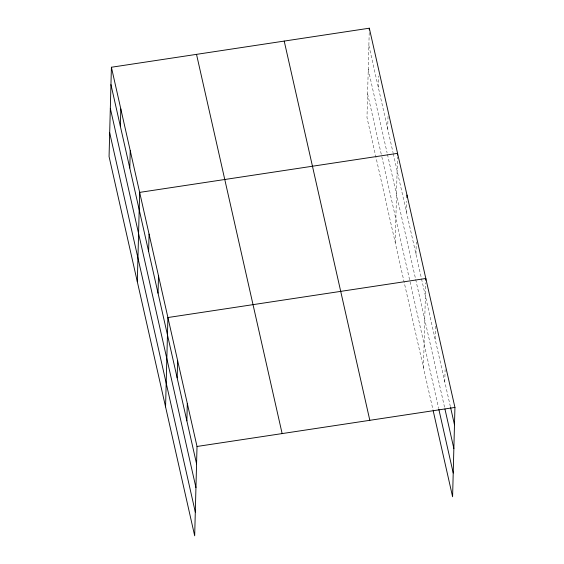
<?xml version="1.0" encoding="UTF-8"?>
<svg xmlns="http://www.w3.org/2000/svg" width="564" height="564" viewBox="0 0 564 564"><rect width="100%" height="100%" fill="white"/><g stroke="black" fill="none" stroke-linecap="round" stroke-linejoin="round"><path stroke-width="0.42" stroke-dasharray="2.82 2.11" d="M369.209 32.536L366.981 117.531L433.194 410.803M378.282 87.265L378.578 75.985M387.701 128.98L388.046 115.965M395.237 242.675L397.486 156.813M406.538 212.409L406.834 201.136M415.957 254.124L416.274 241.984M423.486 367.82L425.714 282.825M435.077 338.823L435.415 325.809M444.777 381.8L445.095 369.653M368.87 45.55L393.087 152.816M393.277 153.669L421.336 277.967M421.527 278.813L450.403 406.729M368.243 69.301L387.08 152.738M387.468 154.437L444.742 408.132M367.601 93.779L381.638 155.925M381.828 156.778L438.665 408.533"/><path stroke-width="0.85" d="M111.404 67.243L109.063 156.573L194.679 535.8L197.019 446.469L111.404 67.243L369.321 28.2L454.936 407.427L452.596 496.757L433.194 410.803M120.365 126.308L120.823 108.958M129.783 168.023L130.242 150.673M137.32 281.718L139.653 192.387L397.578 153.345L397.528 155.079M148.621 251.452L149.072 234.102M158.04 293.167L158.491 275.817M165.569 406.863L167.91 317.532L425.827 278.489L425.785 280.223M177.159 377.866L177.611 360.509M186.86 420.843L187.311 403.493M369.279 29.934L369.321 28.2M406.926 197.661L406.989 195.059M197.019 446.469L454.936 407.427M450.601 407.589L454.478 424.777M444.933 408.992L453.858 448.535M438.855 409.394L453.216 473.006M284.207 41.08L369.822 420.314M196.519 54.355L282.134 433.589M110.946 84.593L196.561 463.819M110.325 108.344L195.941 487.571M109.684 132.822L195.299 512.049"/></g></svg>
